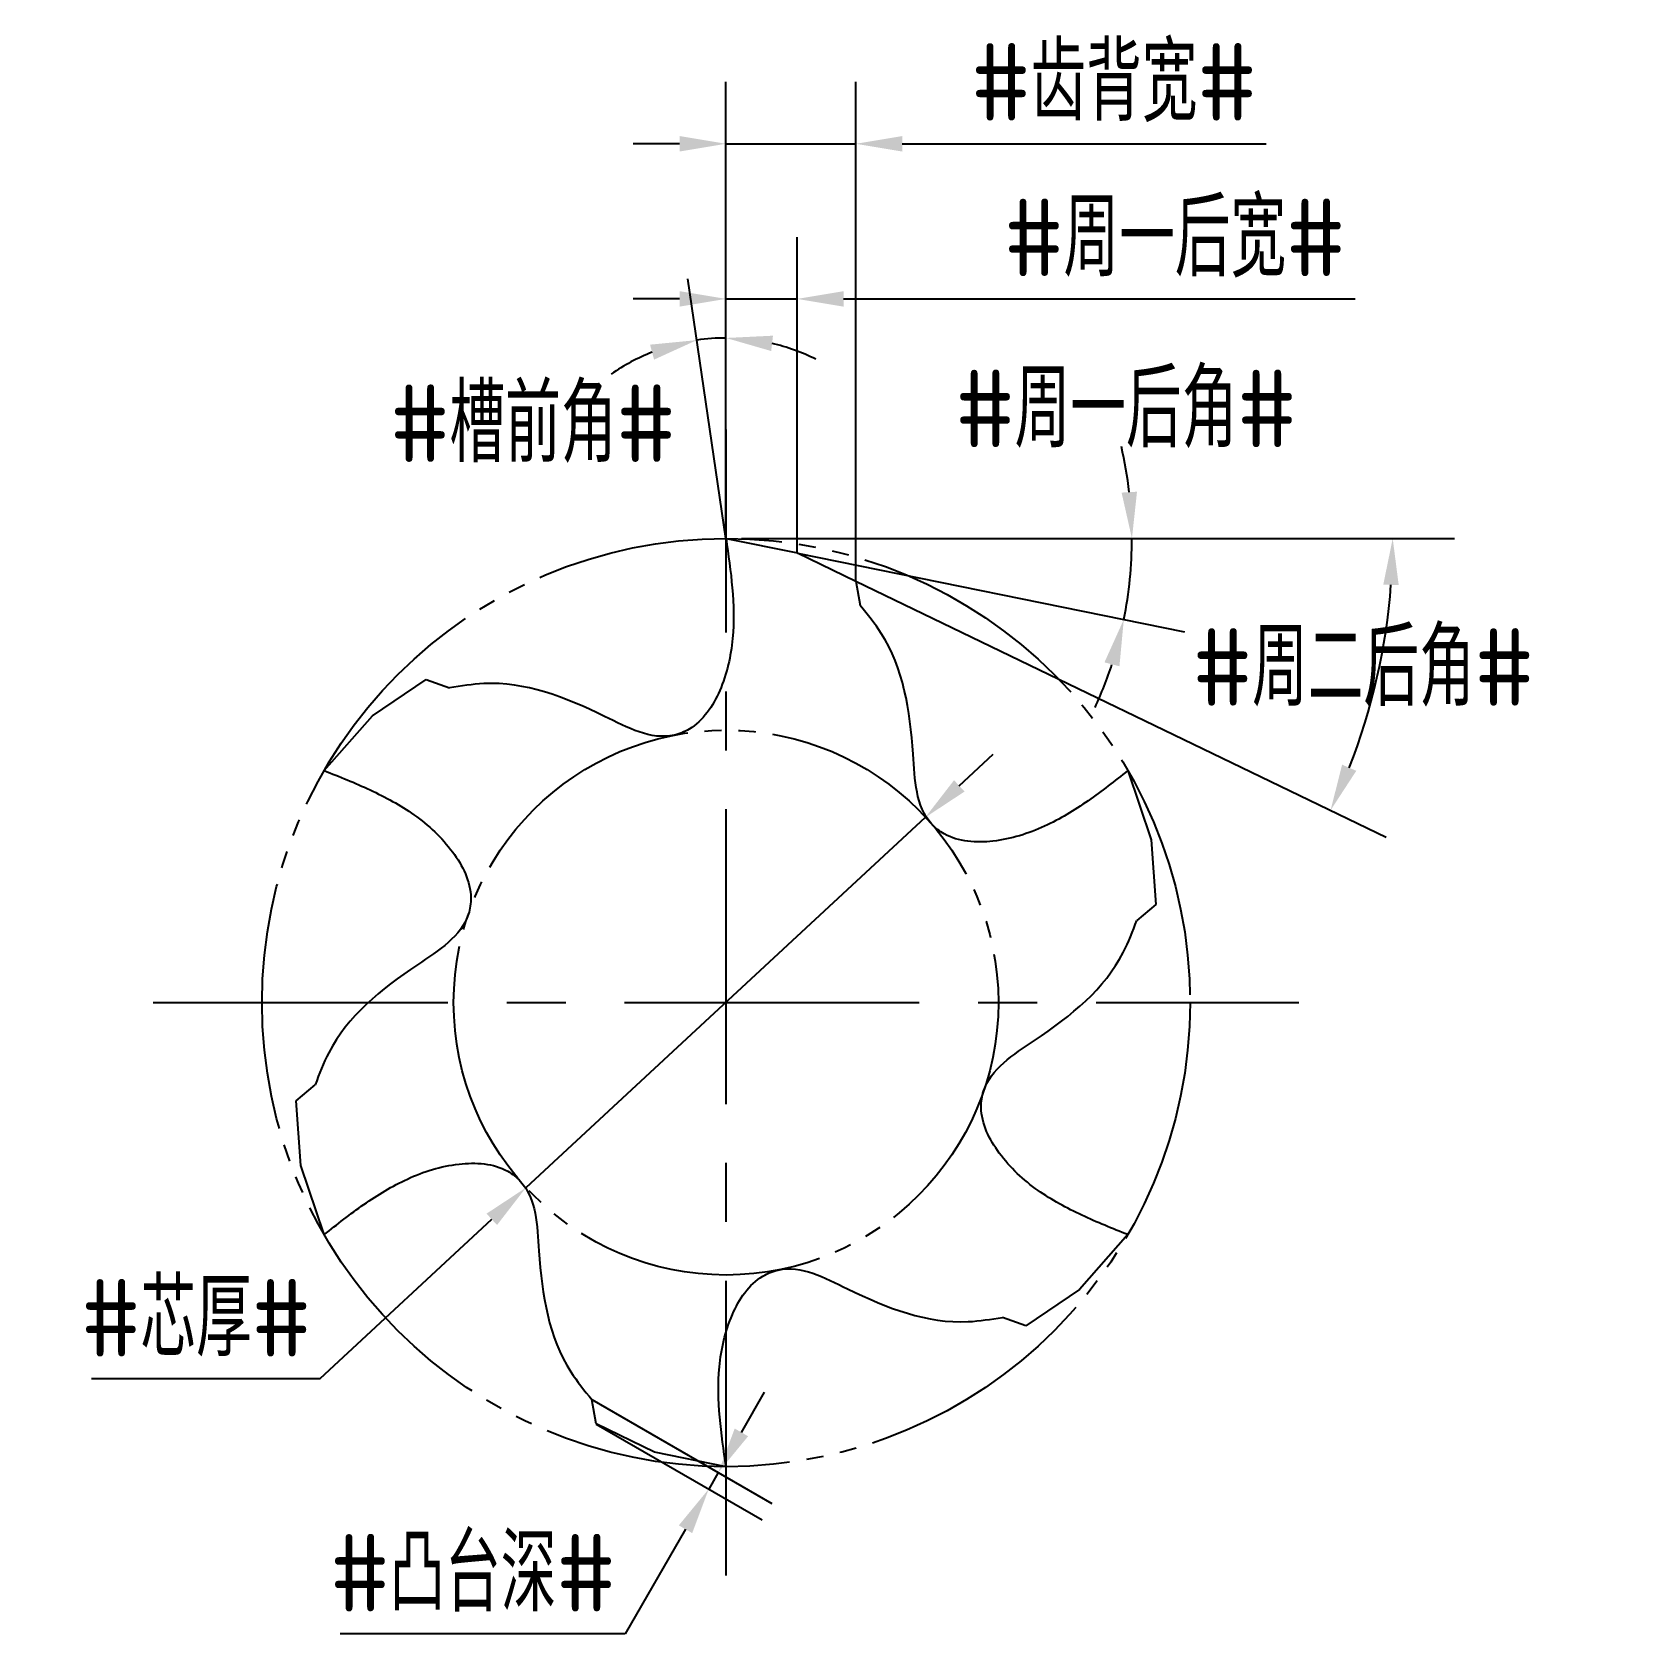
# Model space of a CAD drawing. Header units: millimetres. Extents: x 485.5 to 537.3, y 66.3 to 118.
import ezdxf

# ---------------------------------------------------------------- set-up
doc = ezdxf.new("R2010")
doc.units = ezdxf.units.MM
for name, pattern in [('ACAD_ISO04W100', [30, 24, -3, 0, -3]), ('CENTER', [50.8, 31.75, -6.35, 6.35, -6.35]), ('JIS_09_08', [10.75, 8, -0.55, 0.55, -0.55, 0.55, -0.55])]:
    doc.linetypes.add(name, pattern=pattern)
for name, color, linetype in [('中心线', 2, 'ACAD_ISO04W100'), ('标注', 7, 'Continuous'), ('虚线轮廓', 1, 'Continuous'), ('轮廓', 4, 'Continuous')]:
    doc.layers.add(name, color=color, linetype=linetype)
doc.styles.add('CFST0', font='gbenor.shx', dxfattribs={"bigfont": 'gbcbig.shx'})
doc.dimstyles.new('TYToolDesignC1-1', dxfattribs={"dimtxt": 2.5, "dimasz": 1.5, "dimexe": 2, "dimexo": 0, "dimtad": 1, "dimtoh": 1, "dimdec": 3, "dimdsep": 46, "dimtxsty": 'CFST0', "dimcen": 2.502, "dimclrd": 3, "dimclre": 3, "dimclrt": 3, "dimazin": 2, "dimtfac": 1, "dimtdec": 3, "dimtmove": 0, "dimatfit": 3, "dimfxl": 1, "dimarcsym": 0})

# ---------------------------------------------------------------- blocks, each defined once
blk = doc.blocks.new('*D8')
at = {"layer": 'Defpoints', "color": 0, "transparency": 16777216}
for p in [(514.424, 92.66), (501.511, 80.69)]:
    blk.add_point(p, dxfattribs=at)
at = {"layer": '标注', "color": 3, "lineweight": -2, "transparency": 16777216}
for p, q in [((515.524, 93.68), (516.624, 94.7)), ((514.424, 92.66), (501.511, 80.69)), ((494.859, 74.524), (500.411, 79.671)), ((487.469, 74.524), (494.859, 74.524))]:
    blk.add_line(p, q, dxfattribs=at)
at = {"layer": '标注', "color": 3, "transparency": 16777216}
for points in [[(515.354, 93.863), (515.694, 93.497), (514.424, 92.66)], [(500.241, 79.854), (500.581, 79.487), (501.511, 80.69)]]:
    blk.add_solid(points, dxfattribs=at)
at = {"layer": '标注', "color": 3, "transparency": 16777216, "insert": (490.852, 76.481), "char_height": 2.5, "attachment_point": 5, "style": 'CFST0'}
blk.add_mtext('#芯厚#', dxfattribs=at)
blk = doc.blocks.new('*D7')
at = {"layer": 'Defpoints', "color": 0, "transparency": 16777216}
for p in [(507.668, 108.148), (507.982, 101.675), (507.982, 101.675), (507.982, 100.735), (508.242, 99.905)]:
    blk.add_point(p, dxfattribs=at)
at = {"layer": '标注', "color": 3, "lineweight": -2, "transparency": 16777216}
for q in [(506.75, 110.066), (507.982, 110.156)]:
    blk.add_line((507.982, 101.675), q, dxfattribs=at)
for start, end in [(111.6489, 124.9413), (90, 98.3566), (63.4152, 76.7076)]:
    blk.add_arc((507.982, 101.675), 6.48, start, end, dxfattribs=at)
at = {"layer": '标注', "color": 3, "transparency": 16777216}
for points in [[(509.443, 107.734), (509.501, 108.23), (507.982, 108.156)], [(505.527, 107.94), (505.657, 107.457), (507.041, 108.087)]]:
    blk.add_solid(points, dxfattribs=at)
at = {"layer": '标注', "color": 3, "transparency": 16777216, "insert": (501.742, 105.381), "char_height": 2.5, "attachment_point": 5, "style": 'CFST0'}
blk.add_mtext('#槽前角#', dxfattribs=at)
blk = doc.blocks.new('*D4')
at = {"layer": 'Defpoints', "color": 0, "transparency": 16777216}
for p in [(507.982, 101.675), (507.982, 101.675), (508.482, 101.675), (510.292, 101.205), (520.988, 99.925)]:
    blk.add_point(p, dxfattribs=at)
at = {"layer": '标注', "color": 3, "lineweight": -2, "transparency": 16777216}
for p, q in [((508.482, 101.675), (523.105, 101.675)), ((510.292, 101.205), (522.801, 98.66))]:
    blk.add_line(p, q, dxfattribs=at)
for start, end in [(6.5529, 13.1057), (348.4994, 360), (335.3937, 341.9465)]:
    blk.add_arc((507.982, 101.675), 13.123, start, end, dxfattribs=at)
at = {"layer": '标注', "color": 3, "transparency": 16777216}
for points in [[(521.269, 103.187), (520.77, 103.159), (521.105, 101.675)], [(520.217, 97.672), (520.701, 97.545), (520.842, 99.059)]]:
    blk.add_solid(points, dxfattribs=at)
at = {"layer": '标注', "color": 3, "transparency": 16777216, "insert": (520.912, 105.859), "char_height": 2.5, "attachment_point": 5, "style": 'CFST0'}
blk.add_mtext('#周一后角#', dxfattribs=at)
blk = doc.blocks.new('*D3')
at = {"layer": 'Defpoints', "color": 0, "transparency": 16777216}
for p in [(509.322, 101.675), (509.322, 101.675), (509.982, 101.675), (512.182, 100.295), (529.308, 98.658)]:
    blk.add_point(p, dxfattribs=at)
at = {"layer": '标注', "color": 3, "lineweight": -2, "transparency": 16777216}
for p, q in [((509.982, 101.675), (531.535, 101.675)), ((512.182, 100.295), (529.328, 92.022))]:
    blk.add_line(p, q, dxfattribs=at)
blk.add_arc((509.322, 101.675), 20.213, 338.4949, 355.747, dxfattribs=at)
at = {"layer": '标注', "color": 3, "transparency": 16777216}
for points in [[(529.23, 100.186), (529.729, 100.167), (529.535, 101.675)], [(528.357, 94.166), (527.899, 94.366), (527.527, 92.892)]]:
    blk.add_solid(points, dxfattribs=at)
at = {"layer": '标注', "color": 3, "transparency": 16777216, "insert": (528.587, 97.503), "char_height": 2.5, "attachment_point": 5, "style": 'CFST0'}
blk.add_mtext('#周二后角#', dxfattribs=at)
blk = doc.blocks.new('*D5')
at = {"layer": 'Defpoints', "color": 0, "transparency": 16777216}
for p in [(510.282, 109.419), (507.982, 101.675), (510.282, 101.205)]:
    blk.add_point(p, dxfattribs=at)
at = {"layer": '标注', "color": 3, "lineweight": -2, "transparency": 16777216}
for p, q in [((507.982, 101.675), (507.982, 111.419)), ((510.282, 101.205), (510.282, 111.419)), ((506.482, 109.419), (504.982, 109.419)), ((507.982, 109.419), (510.282, 109.419)), ((511.782, 109.419), (528.318, 109.419))]:
    blk.add_line(p, q, dxfattribs=at)
at = {"layer": '标注', "color": 3, "transparency": 16777216}
for points in [[(506.482, 109.669), (506.482, 109.169), (507.982, 109.419)], [(511.782, 109.669), (511.782, 109.169), (510.282, 109.419)]]:
    blk.add_solid(points, dxfattribs=at)
at = {"layer": '标注', "color": 3, "transparency": 16777216, "insert": (522.491, 111.377), "char_height": 2.5, "attachment_point": 5, "style": 'CFST0'}
blk.add_mtext('#周一后宽#', dxfattribs=at)
blk = doc.blocks.new('*D6')
at = {"layer": 'Defpoints', "color": 0, "transparency": 16777216}
for p in [(512.182, 114.432), (507.982, 101.675), (512.182, 100.295)]:
    blk.add_point(p, dxfattribs=at)
at = {"layer": '标注', "color": 3, "lineweight": -2, "transparency": 16777216}
for p, q in [((507.982, 101.675), (507.982, 116.432)), ((512.182, 100.295), (512.182, 116.432)), ((506.482, 114.432), (504.982, 114.432)), ((507.982, 114.432), (512.182, 114.432)), ((513.682, 114.432), (525.441, 114.432))]:
    blk.add_line(p, q, dxfattribs=at)
at = {"layer": '标注', "color": 3, "transparency": 16777216}
for points in [[(506.482, 114.682), (506.482, 114.182), (507.982, 114.432)], [(513.682, 114.682), (513.682, 114.182), (512.182, 114.432)]]:
    blk.add_solid(points, dxfattribs=at)
at = {"layer": '标注', "color": 3, "transparency": 16777216, "insert": (520.524, 116.404), "char_height": 2.5, "attachment_point": 5, "style": 'CFST0'}
blk.add_mtext('#齿背宽#', dxfattribs=at)
blk = doc.blocks.new('*D9')
at = {"layer": 'Defpoints', "color": 0, "transparency": 16777216}
for p in [(503.642, 73.845), (503.782, 73.055), (507.423, 70.953)]:
    blk.add_point(p, dxfattribs=at)
at = {"layer": '标注', "color": 3, "lineweight": -2, "transparency": 16777216}
for p, q in [((508.48, 72.784), (509.23, 74.083)), ((503.642, 73.845), (509.463, 70.485)), ((503.782, 73.055), (509.155, 69.953)), ((507.73, 71.485), (507.423, 70.953)), ((506.673, 69.654), (504.719, 66.27)), ((504.719, 66.27), (495.51, 66.27))]:
    blk.add_line(p, q, dxfattribs=at)
at = {"layer": '标注', "color": 3, "transparency": 16777216}
for points in [[(508.264, 72.909), (508.697, 72.659), (507.73, 71.485)], [(506.457, 69.779), (506.89, 69.529), (507.423, 70.953)]]:
    blk.add_solid(points, dxfattribs=at)
at = {"layer": '标注', "color": 3, "transparency": 16777216, "insert": (499.802, 68.241), "char_height": 2.5, "attachment_point": 5, "style": 'CFST0'}
blk.add_mtext('#凸台深#', dxfattribs=at)

msp = doc.modelspace()

# ---------------------------------------------------------------- linework, layer by layer
at = {"layer": '中心线', "linetype": 'CENTER', "ltscale": 0.3}
for p, q in [((507.9825, 68.1574), (507.9825, 105.1934)), ((489.4644, 86.6754), (526.5005, 86.6754))]:
    msp.add_line(p, q, dxfattribs=at)
at = {"layer": '虚线轮廓', "color": 7, "linetype": 'JIS_09_08'}
for radius in [15, 8.8047]:
    msp.add_circle((507.9825, 86.6754), radius, dxfattribs=at)
at = {"layer": '轮廓', "linetype": 'Continuous'}
for p, q in [((507.9825, 101.6754), (510.2934, 101.2075)), ((510.2934, 101.2075), (512.1825, 100.2928)), ((496.5528, 95.9428), (498.2894, 97.1214)), ((494.9921, 94.1754), (496.5528, 95.9428)), ((520.9729, 94.1754), (521.7231, 91.9401)), ((521.7231, 91.9401), (521.8755, 89.8468)), ((494.2418, 81.4107), (494.0894, 83.504)), ((494.9921, 79.1754), (494.2418, 81.4107)), ((520.9729, 79.1754), (519.4122, 77.408)), ((519.4122, 77.408), (517.6755, 76.2294)), ((505.6715, 72.1433), (503.7825, 73.058)), ((507.9825, 71.6754), (505.6715, 72.1433))]:
    msp.add_line(p, q, dxfattribs=at)
at = {"layer": '轮廓'}
for p, q in [((512.1825, 100.2928), (512.3214, 99.505)), ((498.2894, 97.1214), (499.0412, 96.8478)), ((521.8755, 89.8468), (521.2627, 89.3326)), ((494.0894, 83.504), (494.7023, 84.0182)), ((517.6755, 76.2294), (516.9238, 76.503)), ((503.7825, 73.058), (503.6436, 73.8458))]:
    msp.add_line(p, q, dxfattribs=at)
for points in [[(507.9825, 101.6754), (508.1837, 100.0767), (508.1941, 98.4452), (507.7776, 96.7595), (506.7901, 95.5126), (506.3014, 95.3181), (504.0553, 95.9267), (500.1555, 96.9867), (499.0412, 96.8478)], [(520.9729, 94.1754), (519.689, 93.2018), (518.2812, 92.3771), (516.6131, 91.8949), (515.0395, 92.1266), (514.6267, 92.4526), (514.0308, 94.7021), (512.9988, 98.6094), (512.3214, 99.505)], [(494.9921, 94.1754), (496.4772, 93.5503), (497.8954, 92.7435), (499.1469, 91.54), (499.7331, 90.0614), (499.6572, 89.5408), (498.0071, 87.9), (495.1392, 85.0527), (494.7023, 84.0182)], [(520.9729, 79.1754), (519.4878, 79.8005), (518.0696, 80.6073), (516.818, 81.8108), (516.2319, 83.2895), (516.3078, 83.81), (517.9579, 85.4508), (520.8258, 88.2981), (521.2627, 89.3326)], [(494.9921, 79.1754), (496.276, 80.149), (497.6838, 80.9738), (499.3519, 81.4559), (500.9255, 81.2242), (501.3383, 80.8982), (501.9342, 78.6487), (502.9661, 74.7414), (503.6436, 73.8458)], [(507.9825, 71.6754), (507.7813, 73.2741), (507.7709, 74.9057), (508.1874, 76.5913), (509.1749, 77.8382), (509.6636, 78.0327), (511.9096, 77.4241), (515.8095, 76.3641), (516.9238, 76.503)]]:
    msp.add_spline(points, degree=3, dxfattribs=at)

# ---------------------------------------------------------------- dimensions: what is measured, and where the dimension line sits
at = {"layer": '标注'}
for base, p2, text, picture, middle in [((512.1825, 114.4322), (512.1825, 100.2954), '#齿背宽#', '*D6', (520.5241, 114.4322)), ((510.2825, 109.419), (510.2825, 101.2054), '#周一后宽#', '*D5', (522.4908, 109.419))]:
    dim = msp.add_linear_dim(base=base, p1=(507.9825, 101.6754), p2=p2, text=text, dimstyle='TYToolDesignC1-1', dxfattribs=at)
    dim.commit()
    dim.dimension.update_dxf_attribs({"geometry": picture, "text_midpoint": middle, "dimtype": 160})
for base, line1, line2, text, picture, middle in [((507.6676, 108.1479), ((507.9825, 101.6754), (507.9825, 100.7354)), ((507.9825, 101.6754), (508.2425, 99.9054)), '#槽前角#', '*D7', (501.7424, 103.4229)), ((520.9878, 99.9246), ((507.9825, 101.6754), (510.2925, 101.2054)), ((507.9825, 101.6754), (508.4825, 101.6754)), '#周一后角#', '*D4', (520.9125, 103.9154)), ((529.3085, 98.6578), ((509.3225, 101.6754), (512.1825, 100.2954)), ((509.3225, 101.6754), (509.9825, 101.6754)), '#周二后角#', '*D3', (528.5874, 95.5592))]:
    dim = msp.add_angular_dim_2l(base=base, line1=line1, line2=line2, text=text, dimstyle='TYToolDesignC1-1', dxfattribs=at)
    dim.commit()
    dim.dimension.update_dxf_attribs({"geometry": picture, "text_midpoint": middle, "dimtype": 162})
dim = msp.add_diameter_dim_2p(p1=(514.4236, 92.6603), p2=(501.5114, 80.6905), text='#芯厚#', dimstyle='TYToolDesignC1-1', dxfattribs=at)
dim.commit()
dim.dimension.update_dxf_attribs({"geometry": '*D8', "text_midpoint": (490.8517, 74.5237), "dimtype": 163})
dim = msp.add_linear_dim(base=(507.4234, 70.9533), p1=(503.6425, 73.8454), p2=(503.7825, 73.0554), angle=240, text='#凸台深#', dimstyle='TYToolDesignC1-1', dxfattribs=at)
dim.commit()
dim.dimension.update_dxf_attribs({"geometry": '*D9', "text_midpoint": (499.802, 66.2696), "dimtype": 160})

doc.saveas('drawing.dxf')
